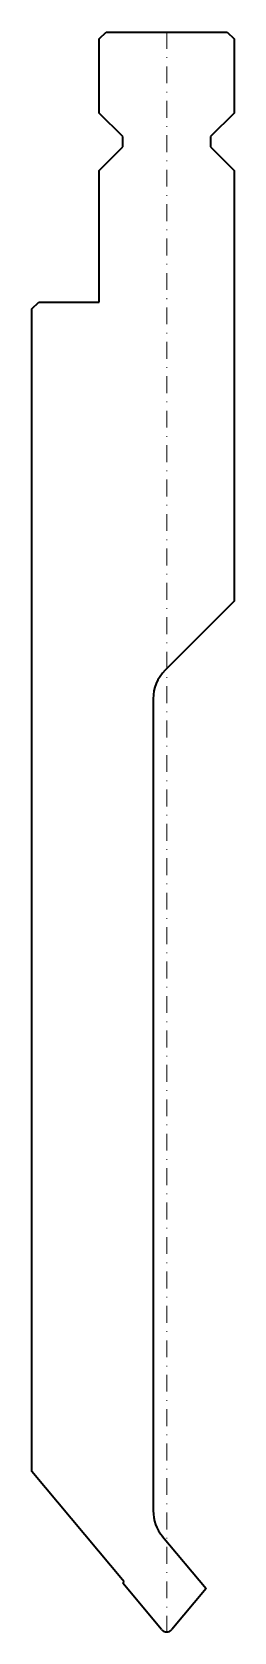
# Model space of a CAD drawing. Header units: millimetres. Extents: x -20 to 10, y 0 to 237.
import ezdxf

# ---------------------------------------------------------------- set-up
doc = ezdxf.new("R2010")
doc.units = ezdxf.units.MM
doc.header["$LTSCALE"] = 5
doc.linetypes.add('AUSGEZOGEN', pattern=[0])
doc.linetypes.add('DASHDOT', pattern=[1, 0.5, -0.25, 0, -0.25])
doc.layers.add('2', color=7, linetype='Continuous')

msp = doc.modelspace()

# ---------------------------------------------------------------- linework, layer by layer
at = {"layer": '2', "color": 7, "linetype": 'AUSGEZOGEN', "lineweight": 35}
for p, q in [((-10, 236), (-9, 237)), ((-10, 225), (-10, 236)), ((-9, 237), (9, 237)), ((9, 237), (10, 236)), ((10, 236), (10, 225)), ((-6.5, 221.5), (-10, 225)), ((10, 225), (6.5, 221.5)), ((-6.5, 220), (-6.5, 221.5)), ((6.5, 221.5), (6.5, 220)), ((-10, 216.5), (-6.5, 220)), ((6.5, 220), (10, 216.5)), ((-10, 197), (-10, 216.5)), ((10, 216.5), (10, 152.7)), ((-20, 196), (-19, 197)), ((-19, 197), (-10, 197)), ((-20, 23.75), (-20, 196)), ((10, 152.7), (-0.24, 142.46)), ((-2, 138.21), (-2, 17.99)), ((-6.3, 7.42), (-20, 23.75)), ((-0.6, 14.13), (5.86, 6.43)), ((-6.53, 7.22), (-6.3, 7.42)), ((-0.77, 0.36), (-6.53, 7.22)), ((5.86, 6.43), (0.77, 0.36))]:
    msp.add_line(p, q, dxfattribs=at)
at = {"layer": '2', "color": 7, "linetype": 'DASHDOT', "lineweight": 18}
msp.add_line((0, 237), (0, 0), dxfattribs=at)
at = {"layer": '2', "color": 7, "linetype": 'AUSGEZOGEN', "lineweight": 35}
for centre, radius, start, end in [((4, 138.21), 6, 135, 180), ((4, 17.99), 6, 180, 220), ((0, 1), 1, 220, 320)]:
    msp.add_arc(centre, radius, start, end, dxfattribs=at)

doc.saveas('drawing.dxf')
